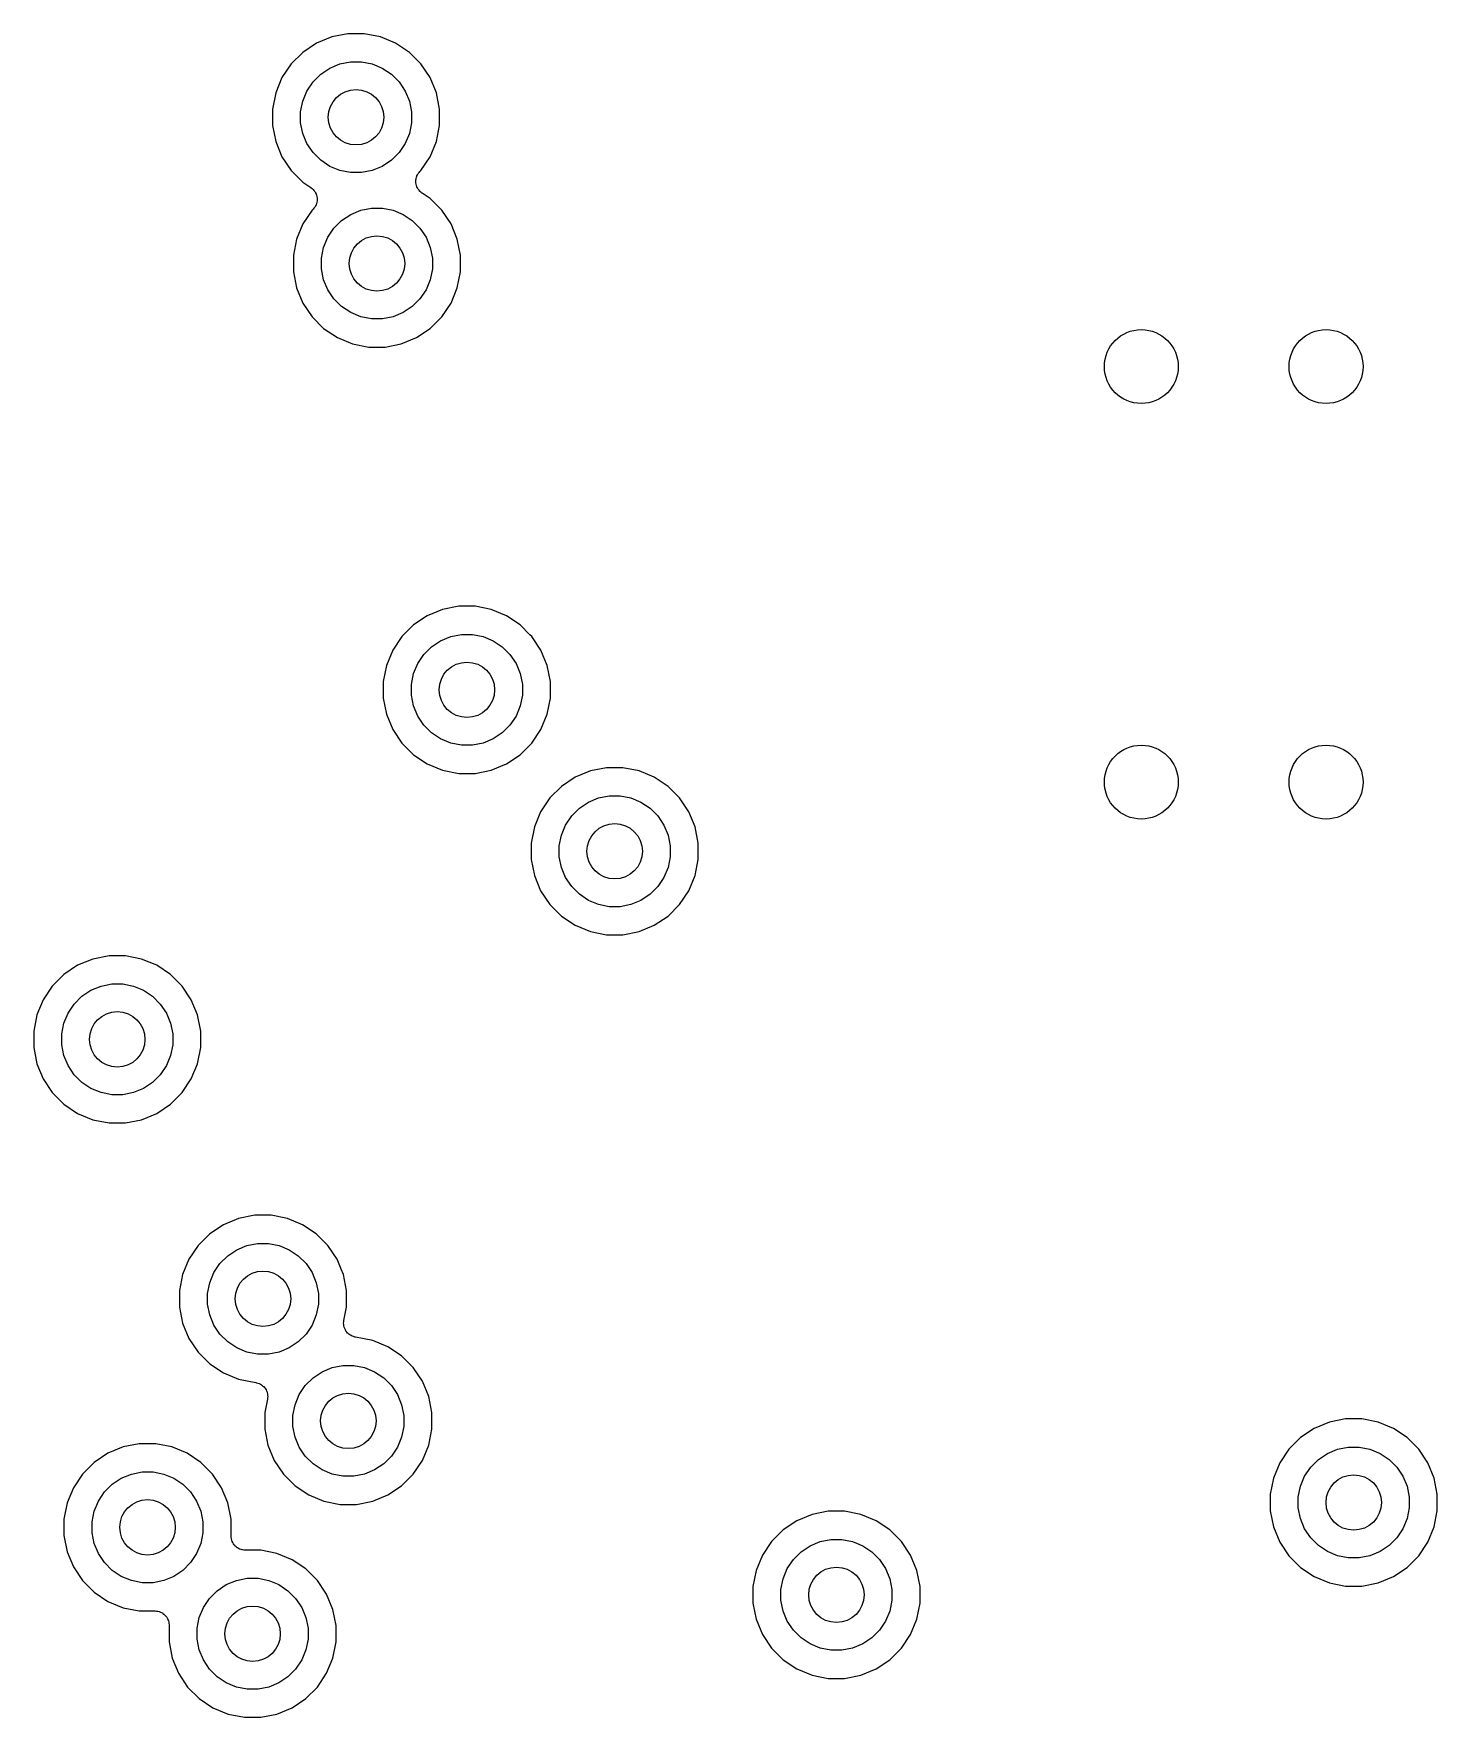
# Model space of a CAD drawing. Extents: x 0.48 to 2.43, y -7.79 to -4.85.
# Drawn here: x 1.203 to 1.5021, y -6.0104 to -5.6515 of the extents above; entities that cross this region are included whole.
import ezdxf

# ---------------------------------------------------------------- set-up
doc = ezdxf.new("R2010")
doc.units = 0
doc.header["$MEASUREMENT"] = 0
doc.layers.add('BLACK', color=7, linetype='CONTINUOUS')

msp = doc.modelspace()

# ---------------------------------------------------------------- linework, layer by layer
at = {"layer": 'BLACK', "linetype": 'CONTINUOUS'}
for p, q in [((1.26646, -5.65216), (1.26322, -5.65351)), ((1.2699, -5.65148), (1.26646, -5.65216)), ((1.27341, -5.65148), (1.2699, -5.65148)), ((1.27685, -5.65216), (1.27341, -5.65148)), ((1.28009, -5.65351), (1.27685, -5.65216)), ((1.2603, -5.65546), (1.25782, -5.65794)), ((1.26322, -5.65351), (1.2603, -5.65546)), ((1.28301, -5.65546), (1.28009, -5.65351)), ((1.28549, -5.65794), (1.28301, -5.65546)), ((1.25782, -5.65794), (1.25587, -5.66085)), ((1.26412, -5.66012), (1.26606, -5.65882)), ((1.26606, -5.65882), (1.26821, -5.65793)), ((1.26821, -5.65793), (1.27049, -5.65748)), ((1.27049, -5.65748), (1.27282, -5.65748)), ((1.27282, -5.65748), (1.2751, -5.65793)), ((1.2751, -5.65793), (1.27725, -5.65882)), ((1.27725, -5.65882), (1.27918, -5.66012)), ((1.28744, -5.66085), (1.28549, -5.65794)), ((1.25587, -5.66085), (1.25453, -5.6641)), ((1.26119, -5.6637), (1.26248, -5.66176)), ((1.26248, -5.66176), (1.26412, -5.66012)), ((1.27918, -5.66012), (1.28083, -5.66176)), ((1.28083, -5.66176), (1.28212, -5.6637)), ((1.28878, -5.6641), (1.28744, -5.66085)), ((1.25453, -5.6641), (1.25384, -5.66754)), ((1.25984, -5.66813), (1.2603, -5.66585)), ((1.2603, -5.66585), (1.26119, -5.6637)), ((1.28212, -5.6637), (1.28301, -5.66585)), ((1.28301, -5.66585), (1.28346, -5.66813)), ((1.28946, -5.66754), (1.28878, -5.6641)), ((1.25384, -5.66754), (1.25384, -5.67105)), ((1.25984, -5.67045), (1.25984, -5.66813)), ((1.28346, -5.66813), (1.28346, -5.67045)), ((1.28946, -5.67105), (1.28946, -5.66754)), ((1.25384, -5.67105), (1.25453, -5.67449)), ((1.2603, -5.67274), (1.25984, -5.67045)), ((1.26119, -5.67489), (1.2603, -5.67274)), ((1.28301, -5.67274), (1.28212, -5.67489)), ((1.28346, -5.67045), (1.28301, -5.67274)), ((1.28878, -5.67449), (1.28946, -5.67105)), ((1.25453, -5.67449), (1.25587, -5.67773)), ((1.26248, -5.67682), (1.26119, -5.67489)), ((1.26412, -5.67847), (1.26248, -5.67682)), ((1.28083, -5.67682), (1.27918, -5.67847)), ((1.28212, -5.67489), (1.28083, -5.67682)), ((1.28744, -5.67773), (1.28878, -5.67449)), ((1.25587, -5.67773), (1.25782, -5.68065)), ((1.25782, -5.68065), (1.2603, -5.68313)), ((1.26606, -5.67976), (1.26412, -5.67847)), ((1.26821, -5.68065), (1.26606, -5.67976)), ((1.27049, -5.6811), (1.26821, -5.68065)), ((1.2751, -5.68065), (1.27282, -5.6811)), ((1.27725, -5.67976), (1.2751, -5.68065)), ((1.27918, -5.67847), (1.27725, -5.67976)), ((1.28509, -5.68108), (1.28527, -5.68086)), ((1.28527, -5.68086), (1.28549, -5.68065)), ((1.28549, -5.68065), (1.28744, -5.67773)), ((1.2603, -5.68313), (1.26203, -5.68429)), ((1.26203, -5.68429), (1.26205, -5.6843)), ((1.26205, -5.6843), (1.26205, -5.6843)), ((1.26205, -5.6843), (1.26205, -5.6843)), ((1.26205, -5.6843), (1.26207, -5.68431)), ((1.26207, -5.68431), (1.26229, -5.68449)), ((1.26229, -5.68449), (1.2625, -5.68467)), ((1.27282, -5.6811), (1.27049, -5.6811)), ((1.28439, -5.68295), (1.28442, -5.68267)), ((1.28439, -5.68296), (1.28439, -5.68295)), ((1.28439, -5.68297), (1.28439, -5.68296)), ((1.28442, -5.68326), (1.28439, -5.68297)), ((1.28442, -5.68267), (1.28445, -5.68239)), ((1.28445, -5.68354), (1.28442, -5.68326)), ((1.28445, -5.68239), (1.28446, -5.68238)), ((1.28445, -5.68355), (1.28445, -5.68354)), ((1.28445, -5.68356), (1.28445, -5.68355)), ((1.28453, -5.68383), (1.28445, -5.68356)), ((1.28446, -5.68237), (1.28454, -5.6821)), ((1.28446, -5.68238), (1.28446, -5.68237)), ((1.28461, -5.6841), (1.28453, -5.68383)), ((1.28454, -5.6821), (1.28462, -5.68183)), ((1.28461, -5.68411), (1.28461, -5.6841)), ((1.28462, -5.68412), (1.28461, -5.68411)), ((1.28462, -5.68183), (1.28463, -5.68182)), ((1.28475, -5.68437), (1.28462, -5.68412)), ((1.28463, -5.68181), (1.28477, -5.68156)), ((1.28463, -5.68182), (1.28463, -5.68181)), ((1.28488, -5.68462), (1.28475, -5.68437)), ((1.28477, -5.68156), (1.2849, -5.68131)), ((1.28488, -5.68463), (1.28488, -5.68462)), ((1.28489, -5.68463), (1.28488, -5.68463)), ((1.28507, -5.68485), (1.28489, -5.68463)), ((1.2849, -5.68131), (1.28491, -5.68131)), ((1.28491, -5.6813), (1.28509, -5.68108)), ((1.28491, -5.68131), (1.28491, -5.6813)), ((1.2625, -5.68467), (1.26251, -5.68468)), ((1.26251, -5.68468), (1.26252, -5.68469)), ((1.26252, -5.68469), (1.26269, -5.68491)), ((1.26269, -5.68491), (1.26287, -5.68513)), ((1.263, -5.68819), (1.26286, -5.68845)), ((1.26287, -5.68513), (1.26288, -5.68514)), ((1.26288, -5.68514), (1.26288, -5.68514)), ((1.26288, -5.68514), (1.26301, -5.68539)), ((1.26313, -5.68795), (1.263, -5.68819)), ((1.26301, -5.68539), (1.26315, -5.68565)), ((1.26314, -5.68793), (1.26313, -5.68794)), ((1.26313, -5.68794), (1.26313, -5.68795)), ((1.26322, -5.68766), (1.26314, -5.68793)), ((1.26315, -5.68565), (1.26315, -5.68566)), ((1.26315, -5.68566), (1.26315, -5.68566)), ((1.26315, -5.68566), (1.26323, -5.68593)), ((1.2633, -5.68739), (1.26322, -5.68766)), ((1.26323, -5.68593), (1.26331, -5.68621)), ((1.26331, -5.68738), (1.2633, -5.68739)), ((1.26331, -5.68621), (1.26331, -5.68622)), ((1.26331, -5.68622), (1.26332, -5.68623)), ((1.26334, -5.68709), (1.26331, -5.68737)), ((1.26331, -5.68737), (1.26331, -5.68738)), ((1.26332, -5.68623), (1.26334, -5.68651)), ((1.26334, -5.68651), (1.26337, -5.68679)), ((1.26337, -5.68681), (1.26334, -5.68709)), ((1.26337, -5.68679), (1.26337, -5.6868)), ((1.26337, -5.6868), (1.26337, -5.68681)), ((1.28524, -5.68508), (1.28507, -5.68485)), ((1.28525, -5.68508), (1.28524, -5.68508)), ((1.28526, -5.68509), (1.28525, -5.68508)), ((1.28547, -5.68527), (1.28526, -5.68509)), ((1.28569, -5.68545), (1.28547, -5.68527)), ((1.28571, -5.68546), (1.28569, -5.68545)), ((1.28573, -5.68548), (1.28571, -5.68546)), ((1.28571, -5.68546), (1.28571, -5.68546)), ((1.28571, -5.68546), (1.28571, -5.68546)), ((1.28746, -5.68664), (1.28573, -5.68548)), ((1.28994, -5.68912), (1.28746, -5.68664)), ((1.26227, -5.68912), (1.26032, -5.69203)), ((1.26249, -5.6889), (1.26227, -5.68912)), ((1.26267, -5.68868), (1.26249, -5.6889)), ((1.26285, -5.68846), (1.26267, -5.68868)), ((1.26286, -5.68845), (1.26285, -5.68846)), ((1.26285, -5.68846), (1.26285, -5.68846)), ((1.26693, -5.69294), (1.26858, -5.6913)), ((1.26858, -5.6913), (1.27051, -5.69)), ((1.27051, -5.69), (1.27266, -5.68911)), ((1.27266, -5.68911), (1.27494, -5.68866)), ((1.27494, -5.68866), (1.27727, -5.68866)), ((1.27727, -5.68866), (1.27955, -5.68911)), ((1.27955, -5.68911), (1.2817, -5.69)), ((1.2817, -5.69), (1.28364, -5.6913)), ((1.28364, -5.6913), (1.28528, -5.69294)), ((1.29189, -5.69203), (1.28994, -5.68912)), ((1.25898, -5.69528), (1.2583, -5.69872)), ((1.26032, -5.69203), (1.25898, -5.69528)), ((1.26475, -5.69703), (1.26564, -5.69488)), ((1.26564, -5.69488), (1.26693, -5.69294)), ((1.28528, -5.69294), (1.28657, -5.69488)), ((1.28657, -5.69488), (1.28746, -5.69703)), ((1.29323, -5.69528), (1.29189, -5.69203)), ((1.29392, -5.69872), (1.29323, -5.69528)), ((1.2583, -5.69872), (1.2583, -5.70223)), ((1.2643, -5.69931), (1.26475, -5.69703)), ((1.28746, -5.69703), (1.28792, -5.69931)), ((1.29392, -5.70223), (1.29392, -5.69872)), ((1.2583, -5.70223), (1.25898, -5.70567)), ((1.2643, -5.70163), (1.2643, -5.69931)), ((1.26475, -5.70392), (1.2643, -5.70163)), ((1.28792, -5.70163), (1.28746, -5.70392)), ((1.28792, -5.69931), (1.28792, -5.70163)), ((1.29323, -5.70567), (1.29392, -5.70223)), ((1.25898, -5.70567), (1.26032, -5.70891)), ((1.26564, -5.70607), (1.26475, -5.70392)), ((1.26693, -5.708), (1.26564, -5.70607)), ((1.28657, -5.70607), (1.28528, -5.708)), ((1.28746, -5.70392), (1.28657, -5.70607)), ((1.29189, -5.70891), (1.29323, -5.70567)), ((1.26032, -5.70891), (1.26227, -5.71182)), ((1.26858, -5.70965), (1.26693, -5.708)), ((1.27051, -5.71094), (1.26858, -5.70965)), ((1.28364, -5.70965), (1.2817, -5.71094)), ((1.28528, -5.708), (1.28364, -5.70965)), ((1.28994, -5.71182), (1.29189, -5.70891)), ((1.26227, -5.71182), (1.26475, -5.71431)), ((1.27266, -5.71183), (1.27051, -5.71094)), ((1.27494, -5.71228), (1.27266, -5.71183)), ((1.27727, -5.71228), (1.27494, -5.71228)), ((1.27955, -5.71183), (1.27727, -5.71228)), ((1.2817, -5.71094), (1.27955, -5.71183)), ((1.28746, -5.71431), (1.2894, -5.71236)), ((1.2894, -5.71236), (1.28994, -5.71182)), ((1.2894, -5.71236), (1.2894, -5.71236)), ((1.26475, -5.71431), (1.26767, -5.71625)), ((1.26767, -5.71625), (1.27091, -5.7176)), ((1.2813, -5.7176), (1.28454, -5.71625)), ((1.28454, -5.71625), (1.28746, -5.71431)), ((1.27091, -5.7176), (1.27435, -5.71828)), ((1.27435, -5.71828), (1.27786, -5.71828)), ((1.27786, -5.71828), (1.2813, -5.7176)), ((1.29008, -5.77421), (1.28684, -5.77555)), ((1.29352, -5.77353), (1.29008, -5.77421)), ((1.29703, -5.77353), (1.29352, -5.77353)), ((1.30047, -5.77421), (1.29703, -5.77353)), ((1.30371, -5.77555), (1.30047, -5.77421)), ((1.28392, -5.7775), (1.28144, -5.77998)), ((1.28684, -5.77555), (1.28392, -5.7775)), ((1.30663, -5.7775), (1.30371, -5.77555)), ((1.30872, -5.7796), (1.30663, -5.7775)), ((1.28144, -5.77998), (1.27949, -5.7829)), ((1.28775, -5.78216), (1.28968, -5.78087)), ((1.28968, -5.78087), (1.29183, -5.77998)), ((1.29183, -5.77998), (1.29411, -5.77953)), ((1.29411, -5.77953), (1.29644, -5.77953)), ((1.29644, -5.77953), (1.29872, -5.77998)), ((1.29872, -5.77998), (1.30087, -5.78087)), ((1.30087, -5.78087), (1.3028, -5.78216)), ((1.30911, -5.77998), (1.30872, -5.7796)), ((1.30872, -5.7796), (1.30872, -5.7796)), ((1.31106, -5.7829), (1.30911, -5.77998)), ((1.27949, -5.7829), (1.27815, -5.78614)), ((1.28481, -5.78574), (1.2861, -5.78381)), ((1.2861, -5.78381), (1.28775, -5.78216)), ((1.3028, -5.78216), (1.30445, -5.78381)), ((1.30445, -5.78381), (1.30574, -5.78574)), ((1.3124, -5.78614), (1.31106, -5.7829)), ((1.27815, -5.78614), (1.27746, -5.78958)), ((1.28346, -5.79018), (1.28392, -5.78789)), ((1.28392, -5.78789), (1.28481, -5.78574)), ((1.30574, -5.78574), (1.30663, -5.78789)), ((1.30663, -5.78789), (1.30709, -5.79018)), ((1.31309, -5.78958), (1.3124, -5.78614)), ((1.27746, -5.78958), (1.27746, -5.79309)), ((1.28346, -5.7925), (1.28346, -5.79018)), ((1.30709, -5.79018), (1.30709, -5.7925)), ((1.31309, -5.79309), (1.31309, -5.78958)), ((1.27746, -5.79309), (1.27815, -5.79653)), ((1.28392, -5.79478), (1.28346, -5.7925)), ((1.28481, -5.79693), (1.28392, -5.79478)), ((1.30663, -5.79478), (1.30574, -5.79693)), ((1.30709, -5.7925), (1.30663, -5.79478)), ((1.3124, -5.79653), (1.31309, -5.79309)), ((1.27815, -5.79653), (1.27949, -5.79978)), ((1.2861, -5.79887), (1.28481, -5.79693)), ((1.28775, -5.80051), (1.2861, -5.79887)), ((1.30445, -5.79887), (1.3028, -5.80051)), ((1.30574, -5.79693), (1.30445, -5.79887)), ((1.31106, -5.79978), (1.3124, -5.79653)), ((1.27949, -5.79978), (1.28144, -5.80269)), ((1.28144, -5.80269), (1.28392, -5.80517)), ((1.28968, -5.80181), (1.28775, -5.80051)), ((1.29183, -5.8027), (1.28968, -5.80181)), ((1.29411, -5.80315), (1.29183, -5.8027)), ((1.29872, -5.8027), (1.29644, -5.80315)), ((1.30087, -5.80181), (1.29872, -5.8027)), ((1.3028, -5.80051), (1.30087, -5.80181)), ((1.30663, -5.80517), (1.30911, -5.80269)), ((1.30911, -5.80269), (1.31106, -5.79978)), ((1.28392, -5.80517), (1.28684, -5.80712)), ((1.29644, -5.80315), (1.29411, -5.80315)), ((1.30371, -5.80712), (1.30663, -5.80517)), ((1.28684, -5.80712), (1.29008, -5.80847)), ((1.29008, -5.80847), (1.29352, -5.80915)), ((1.29352, -5.80915), (1.29703, -5.80915)), ((1.29703, -5.80915), (1.30047, -5.80847)), ((1.30047, -5.80847), (1.30371, -5.80712)), ((1.31833, -5.80997), (1.31542, -5.81192)), ((1.32158, -5.80863), (1.31833, -5.80997)), ((1.32502, -5.80794), (1.32158, -5.80863)), ((1.32853, -5.80794), (1.32502, -5.80794)), ((1.33197, -5.80863), (1.32853, -5.80794)), ((1.33521, -5.80997), (1.33197, -5.80863)), ((1.33813, -5.81192), (1.33521, -5.80997)), ((1.31542, -5.81192), (1.31294, -5.8144)), ((1.34061, -5.8144), (1.33813, -5.81192)), ((1.31099, -5.81732), (1.30965, -5.82056)), ((1.31294, -5.8144), (1.31099, -5.81732)), ((1.3176, -5.81823), (1.31924, -5.81658)), ((1.31924, -5.81658), (1.32118, -5.81529)), ((1.32118, -5.81529), (1.32333, -5.8144)), ((1.32333, -5.8144), (1.32561, -5.81394)), ((1.32561, -5.81394), (1.32794, -5.81394)), ((1.32794, -5.81394), (1.33022, -5.8144)), ((1.33022, -5.8144), (1.33237, -5.81529)), ((1.33237, -5.81529), (1.3343, -5.81658)), ((1.3343, -5.81658), (1.33595, -5.81823)), ((1.34256, -5.81732), (1.34061, -5.8144)), ((1.3439, -5.82056), (1.34256, -5.81732)), ((1.30965, -5.82056), (1.30896, -5.824)), ((1.31541, -5.82231), (1.3163, -5.82016)), ((1.3163, -5.82016), (1.3176, -5.81823)), ((1.33595, -5.81823), (1.33724, -5.82016)), ((1.33724, -5.82016), (1.33813, -5.82231)), ((1.34458, -5.824), (1.3439, -5.82056)), ((1.30896, -5.824), (1.30896, -5.82751)), ((1.31496, -5.82459), (1.31541, -5.82231)), ((1.31496, -5.82692), (1.31496, -5.82459)), ((1.33813, -5.82231), (1.33858, -5.82459)), ((1.33858, -5.82459), (1.33858, -5.82692)), ((1.34458, -5.82751), (1.34458, -5.824)), ((1.30896, -5.82751), (1.30965, -5.83095)), ((1.31541, -5.8292), (1.31496, -5.82692)), ((1.33858, -5.82692), (1.33813, -5.8292)), ((1.3439, -5.83095), (1.34458, -5.82751)), ((1.30965, -5.83095), (1.31099, -5.83419)), ((1.3163, -5.83135), (1.31541, -5.8292)), ((1.3176, -5.83328), (1.3163, -5.83135)), ((1.33724, -5.83135), (1.33595, -5.83328)), ((1.33813, -5.8292), (1.33724, -5.83135)), ((1.34256, -5.83419), (1.3439, -5.83095)), ((1.31099, -5.83419), (1.31294, -5.83711)), ((1.31924, -5.83493), (1.3176, -5.83328)), ((1.32118, -5.83622), (1.31924, -5.83493)), ((1.3343, -5.83493), (1.33237, -5.83622)), ((1.33595, -5.83328), (1.3343, -5.83493)), ((1.34061, -5.83711), (1.34256, -5.83419)), ((1.31294, -5.83711), (1.31542, -5.83959)), ((1.32333, -5.83711), (1.32118, -5.83622)), ((1.32561, -5.83757), (1.32333, -5.83711)), ((1.32794, -5.83757), (1.32561, -5.83757)), ((1.33022, -5.83711), (1.32794, -5.83757)), ((1.33237, -5.83622), (1.33022, -5.83711)), ((1.33813, -5.83959), (1.34061, -5.83711)), ((1.31542, -5.83959), (1.31833, -5.84154)), ((1.31833, -5.84154), (1.32158, -5.84288)), ((1.33197, -5.84288), (1.33521, -5.84154)), ((1.33521, -5.84154), (1.33813, -5.83959)), ((1.32158, -5.84288), (1.32502, -5.84357)), ((1.32502, -5.84357), (1.32853, -5.84357)), ((1.32853, -5.84357), (1.33197, -5.84288)), ((1.21557, -5.84872), (1.21233, -5.85006)), ((1.21901, -5.84804), (1.21557, -5.84872)), ((1.22252, -5.84804), (1.21901, -5.84804)), ((1.22596, -5.84872), (1.22252, -5.84804)), ((1.2292, -5.85006), (1.22596, -5.84872)), ((1.20941, -5.85201), (1.20693, -5.85449)), ((1.21233, -5.85006), (1.20941, -5.85201)), ((1.23212, -5.85201), (1.2292, -5.85006)), ((1.2346, -5.85449), (1.23212, -5.85201)), ((1.20693, -5.85449), (1.20498, -5.85741)), ((1.21159, -5.85832), (1.21324, -5.85667)), ((1.21324, -5.85667), (1.21517, -5.85538)), ((1.21517, -5.85538), (1.21732, -5.85449)), ((1.21732, -5.85449), (1.2196, -5.85404)), ((1.2196, -5.85404), (1.22193, -5.85404)), ((1.22193, -5.85404), (1.22421, -5.85449)), ((1.22421, -5.85449), (1.22636, -5.85538)), ((1.22636, -5.85538), (1.2283, -5.85667)), ((1.2283, -5.85667), (1.22994, -5.85832)), ((1.23655, -5.85741), (1.2346, -5.85449)), ((1.20498, -5.85741), (1.20364, -5.86065)), ((1.20941, -5.8624), (1.2103, -5.86025)), ((1.2103, -5.86025), (1.21159, -5.85832)), ((1.22994, -5.85832), (1.23123, -5.86025)), ((1.23123, -5.86025), (1.23212, -5.8624)), ((1.23789, -5.86065), (1.23655, -5.85741)), ((1.20364, -5.86065), (1.20296, -5.86409)), ((1.20296, -5.86409), (1.20296, -5.8676)), ((1.20896, -5.86468), (1.20941, -5.8624)), ((1.23212, -5.8624), (1.23258, -5.86468)), ((1.23858, -5.86409), (1.23789, -5.86065)), ((1.23858, -5.8676), (1.23858, -5.86409)), ((1.20296, -5.8676), (1.20364, -5.87104)), ((1.20896, -5.86701), (1.20896, -5.86468)), ((1.20941, -5.86929), (1.20896, -5.86701)), ((1.23258, -5.86701), (1.23212, -5.86929)), ((1.23258, -5.86468), (1.23258, -5.86701)), ((1.23789, -5.87104), (1.23858, -5.8676)), ((1.20364, -5.87104), (1.20498, -5.87428)), ((1.2103, -5.87144), (1.20941, -5.86929)), ((1.23212, -5.86929), (1.23123, -5.87144)), ((1.23655, -5.87428), (1.23789, -5.87104)), ((1.20498, -5.87428), (1.20693, -5.8772)), ((1.21159, -5.87338), (1.2103, -5.87144)), ((1.21324, -5.87502), (1.21159, -5.87338)), ((1.22994, -5.87338), (1.2283, -5.87502)), ((1.23123, -5.87144), (1.22994, -5.87338)), ((1.2346, -5.8772), (1.23655, -5.87428)), ((1.20693, -5.8772), (1.20941, -5.87968)), ((1.21517, -5.87631), (1.21324, -5.87502)), ((1.21732, -5.8772), (1.21517, -5.87631)), ((1.2196, -5.87766), (1.21732, -5.8772)), ((1.22193, -5.87766), (1.2196, -5.87766)), ((1.22421, -5.8772), (1.22193, -5.87766)), ((1.22636, -5.87631), (1.22421, -5.8772)), ((1.2283, -5.87502), (1.22636, -5.87631)), ((1.23212, -5.87968), (1.2346, -5.8772)), ((1.20941, -5.87968), (1.21233, -5.88163)), ((1.21233, -5.88163), (1.21557, -5.88297)), ((1.22596, -5.88297), (1.2292, -5.88163)), ((1.2292, -5.88163), (1.23212, -5.87968)), ((1.21557, -5.88297), (1.21901, -5.88366)), ((1.21901, -5.88366), (1.22252, -5.88366)), ((1.22252, -5.88366), (1.22596, -5.88297)), ((1.25007, -5.90334), (1.24663, -5.90403)), ((1.25358, -5.90334), (1.25007, -5.90334)), ((1.25702, -5.90403), (1.25358, -5.90334)), ((1.24339, -5.90537), (1.24047, -5.90732)), ((1.24663, -5.90403), (1.24339, -5.90537)), ((1.26026, -5.90537), (1.25702, -5.90403)), ((1.26318, -5.90732), (1.26026, -5.90537)), ((1.23799, -5.9098), (1.23604, -5.91272)), ((1.24047, -5.90732), (1.23799, -5.9098)), ((1.2443, -5.91198), (1.24623, -5.91069)), ((1.24623, -5.91069), (1.24838, -5.9098)), ((1.24838, -5.9098), (1.25066, -5.90934)), ((1.25066, -5.90934), (1.25299, -5.90934)), ((1.25299, -5.90934), (1.25527, -5.9098)), ((1.25527, -5.9098), (1.25742, -5.91069)), ((1.25742, -5.91069), (1.25935, -5.91198)), ((1.26566, -5.9098), (1.26318, -5.90732)), ((1.26761, -5.91272), (1.26566, -5.9098)), ((1.23604, -5.91272), (1.2347, -5.91596)), ((1.24136, -5.91556), (1.24265, -5.91362)), ((1.24265, -5.91362), (1.2443, -5.91198)), ((1.25935, -5.91198), (1.261, -5.91362)), ((1.261, -5.91362), (1.26229, -5.91556)), ((1.2685, -5.91486), (1.26761, -5.91272)), ((1.2347, -5.91596), (1.23401, -5.9194)), ((1.24001, -5.91999), (1.24047, -5.91771)), ((1.24047, -5.91771), (1.24136, -5.91556)), ((1.26229, -5.91556), (1.26318, -5.91771)), ((1.26318, -5.91771), (1.26364, -5.91999)), ((1.26895, -5.91596), (1.2685, -5.91486)), ((1.2685, -5.91486), (1.2685, -5.91486)), ((1.26964, -5.9194), (1.26895, -5.91596)), ((1.23401, -5.9194), (1.23401, -5.92291)), ((1.24001, -5.92232), (1.24001, -5.91999)), ((1.26364, -5.91999), (1.26364, -5.92232)), ((1.26964, -5.92291), (1.26964, -5.9194)), ((1.23401, -5.92291), (1.2347, -5.92635)), ((1.24047, -5.9246), (1.24001, -5.92232)), ((1.24136, -5.92675), (1.24047, -5.9246)), ((1.26318, -5.9246), (1.26229, -5.92675)), ((1.26364, -5.92232), (1.26318, -5.9246)), ((1.26906, -5.92578), (1.26964, -5.92291)), ((1.2347, -5.92635), (1.23604, -5.92959)), ((1.24265, -5.92868), (1.24136, -5.92675)), ((1.2443, -5.93033), (1.24265, -5.92868)), ((1.261, -5.92868), (1.25935, -5.93033)), ((1.26229, -5.92675), (1.261, -5.92868)), ((1.26901, -5.92634), (1.26904, -5.92606)), ((1.26901, -5.92635), (1.26901, -5.92634)), ((1.26901, -5.92636), (1.26901, -5.92635)), ((1.26903, -5.92664), (1.26901, -5.92636)), ((1.26906, -5.92693), (1.26903, -5.92664)), ((1.26904, -5.92606), (1.26906, -5.92578)), ((1.26906, -5.92694), (1.26906, -5.92693)), ((1.26906, -5.92693), (1.26906, -5.92693)), ((1.26915, -5.92722), (1.26906, -5.92694)), ((1.26923, -5.92749), (1.26915, -5.92722)), ((1.26923, -5.9275), (1.26923, -5.92749)), ((1.26937, -5.92776), (1.26923, -5.9275)), ((1.26923, -5.9275), (1.26923, -5.9275)), ((1.2695, -5.92801), (1.26937, -5.92776)), ((1.26951, -5.92802), (1.2695, -5.92801)), ((1.2695, -5.92801), (1.2695, -5.92801)), ((1.26969, -5.92824), (1.26951, -5.92802)), ((1.26986, -5.92846), (1.26969, -5.92824)), ((1.26987, -5.92847), (1.26986, -5.92846)), ((1.26988, -5.92848), (1.26987, -5.92847)), ((1.2701, -5.92866), (1.26988, -5.92848)), ((1.27031, -5.92884), (1.2701, -5.92866)), ((1.23604, -5.92959), (1.23799, -5.93251)), ((1.24623, -5.93162), (1.2443, -5.93033)), ((1.24838, -5.93251), (1.24623, -5.93162)), ((1.25742, -5.93162), (1.25527, -5.93251)), ((1.25935, -5.93033), (1.25742, -5.93162)), ((1.27032, -5.92884), (1.27031, -5.92884)), ((1.27033, -5.92885), (1.27032, -5.92884)), ((1.27058, -5.92899), (1.27033, -5.92885)), ((1.27083, -5.92912), (1.27058, -5.92899)), ((1.27084, -5.92913), (1.27083, -5.92912)), ((1.27083, -5.92912), (1.27083, -5.92912)), ((1.27111, -5.92921), (1.27084, -5.92913)), ((1.27138, -5.9293), (1.27111, -5.92921)), ((1.27139, -5.9293), (1.27138, -5.9293)), ((1.2714, -5.9293), (1.27139, -5.9293)), ((1.27151, -5.92931), (1.2714, -5.9293)), ((1.2752, -5.93005), (1.27151, -5.92931)), ((1.27845, -5.93139), (1.2752, -5.93005)), ((1.28136, -5.93334), (1.27845, -5.93139)), ((1.23799, -5.93251), (1.24047, -5.93499)), ((1.24047, -5.93499), (1.24339, -5.93694)), ((1.25066, -5.93296), (1.24838, -5.93251)), ((1.25299, -5.93296), (1.25066, -5.93296)), ((1.25527, -5.93251), (1.25299, -5.93296)), ((1.26442, -5.93671), (1.26656, -5.93582)), ((1.26656, -5.93582), (1.26885, -5.93536)), ((1.26885, -5.93536), (1.27117, -5.93536)), ((1.27117, -5.93536), (1.27345, -5.93582)), ((1.27345, -5.93582), (1.2756, -5.93671)), ((1.28384, -5.93582), (1.28136, -5.93334)), ((1.28579, -5.93874), (1.28384, -5.93582)), ((1.24339, -5.93694), (1.24663, -5.93828)), ((1.24663, -5.93828), (1.25032, -5.93901)), ((1.25032, -5.93901), (1.25043, -5.93903)), ((1.25043, -5.93903), (1.25044, -5.93903)), ((1.25044, -5.93903), (1.25045, -5.93903)), ((1.25045, -5.93903), (1.25072, -5.93912)), ((1.25072, -5.93912), (1.25099, -5.9392)), ((1.25099, -5.9392), (1.251, -5.9392)), ((1.251, -5.9392), (1.25101, -5.93921)), ((1.25101, -5.93921), (1.25126, -5.93934)), ((1.25126, -5.93934), (1.25151, -5.93948)), ((1.26084, -5.93965), (1.26248, -5.938)), ((1.26248, -5.938), (1.26442, -5.93671)), ((1.2756, -5.93671), (1.27754, -5.938)), ((1.27754, -5.938), (1.27918, -5.93965)), ((1.28714, -5.94198), (1.28579, -5.93874)), ((1.25151, -5.93948), (1.25151, -5.93948)), ((1.25151, -5.93948), (1.25152, -5.93949)), ((1.25152, -5.93949), (1.25174, -5.93967)), ((1.25174, -5.93967), (1.25196, -5.93985)), ((1.25196, -5.93985), (1.25196, -5.93986)), ((1.25196, -5.93986), (1.25197, -5.93986)), ((1.25197, -5.93986), (1.25215, -5.94008)), ((1.25215, -5.94008), (1.25233, -5.94031)), ((1.25277, -5.94255), (1.2522, -5.94542)), ((1.25233, -5.94031), (1.25233, -5.94031)), ((1.25233, -5.94031), (1.25234, -5.94032)), ((1.25234, -5.94032), (1.25247, -5.94057)), ((1.25247, -5.94057), (1.2526, -5.94082)), ((1.2526, -5.94082), (1.2526, -5.94083)), ((1.2526, -5.94083), (1.25261, -5.94084)), ((1.25261, -5.94084), (1.25269, -5.9411)), ((1.25269, -5.9411), (1.25277, -5.94138)), ((1.25277, -5.94138), (1.25277, -5.94139)), ((1.25277, -5.94139), (1.25277, -5.9414)), ((1.25277, -5.9414), (1.2528, -5.94168)), ((1.2528, -5.94227), (1.25277, -5.94255)), ((1.2528, -5.94168), (1.25283, -5.94197)), ((1.25283, -5.94198), (1.2528, -5.94227)), ((1.25283, -5.94197), (1.25283, -5.94198)), ((1.25283, -5.94198), (1.25283, -5.94198)), ((1.25865, -5.94373), (1.25954, -5.94158)), ((1.25954, -5.94158), (1.26084, -5.93965)), ((1.27918, -5.93965), (1.28048, -5.94158)), ((1.28048, -5.94158), (1.28137, -5.94373)), ((1.28782, -5.94542), (1.28714, -5.94198)), ((1.2522, -5.94542), (1.2522, -5.94893)), ((1.2582, -5.94601), (1.25865, -5.94373)), ((1.2582, -5.94834), (1.2582, -5.94601)), ((1.28137, -5.94373), (1.28182, -5.94601)), ((1.28182, -5.94601), (1.28182, -5.94834)), ((1.28782, -5.94893), (1.28782, -5.94542)), ((1.2522, -5.94893), (1.25288, -5.95237)), ((1.25865, -5.95062), (1.2582, -5.94834)), ((1.28182, -5.94834), (1.28137, -5.95062)), ((1.28714, -5.95237), (1.28782, -5.94893)), ((1.47582, -5.94878), (1.4729, -5.95073)), ((1.47906, -5.94744), (1.47582, -5.94878)), ((1.4825, -5.94676), (1.47906, -5.94744)), ((1.48601, -5.94676), (1.4825, -5.94676)), ((1.48945, -5.94744), (1.48601, -5.94676)), ((1.49269, -5.94878), (1.48945, -5.94744)), ((1.49561, -5.95073), (1.49269, -5.94878)), ((1.22203, -5.95273), (1.21878, -5.95408)), ((1.22547, -5.95205), (1.22203, -5.95273)), ((1.22898, -5.95205), (1.22547, -5.95205)), ((1.23242, -5.95273), (1.22898, -5.95205)), ((1.23566, -5.95408), (1.23242, -5.95273)), ((1.25288, -5.95237), (1.25423, -5.95561)), ((1.25954, -5.95277), (1.25865, -5.95062)), ((1.26084, -5.9547), (1.25954, -5.95277)), ((1.28048, -5.95277), (1.27918, -5.9547)), ((1.28137, -5.95062), (1.28048, -5.95277)), ((1.28579, -5.95561), (1.28714, -5.95237)), ((1.47042, -5.95321), (1.46847, -5.95613)), ((1.4729, -5.95073), (1.47042, -5.95321)), ((1.47866, -5.9541), (1.48081, -5.95321)), ((1.48081, -5.95321), (1.48309, -5.95276)), ((1.48309, -5.95276), (1.48542, -5.95276)), ((1.48542, -5.95276), (1.4877, -5.95321)), ((1.4877, -5.95321), (1.48985, -5.9541)), ((1.49809, -5.95321), (1.49561, -5.95073)), ((1.50004, -5.95613), (1.49809, -5.95321)), ((1.21587, -5.95603), (1.21339, -5.95851)), ((1.21878, -5.95408), (1.21587, -5.95603)), ((1.23858, -5.95603), (1.23566, -5.95408)), ((1.24106, -5.95851), (1.23858, -5.95603)), ((1.25423, -5.95561), (1.25617, -5.95853)), ((1.26248, -5.95635), (1.26084, -5.9547)), ((1.26442, -5.95764), (1.26248, -5.95635)), ((1.27754, -5.95635), (1.2756, -5.95764)), ((1.27918, -5.9547), (1.27754, -5.95635)), ((1.28384, -5.95853), (1.28579, -5.95561)), ((1.46847, -5.95613), (1.46713, -5.95937)), ((1.47379, -5.95897), (1.47508, -5.95704)), ((1.47508, -5.95704), (1.47672, -5.95539)), ((1.47672, -5.95539), (1.47866, -5.9541)), ((1.48985, -5.9541), (1.49178, -5.95539)), ((1.49178, -5.95539), (1.49343, -5.95704)), ((1.49343, -5.95704), (1.49472, -5.95897)), ((1.50138, -5.95937), (1.50004, -5.95613)), ((1.21339, -5.95851), (1.21144, -5.96142)), ((1.21805, -5.96233), (1.21969, -5.96069)), ((1.21969, -5.96069), (1.22163, -5.95939)), ((1.22163, -5.95939), (1.22378, -5.9585)), ((1.22378, -5.9585), (1.22606, -5.95805)), ((1.22606, -5.95805), (1.22839, -5.95805)), ((1.22839, -5.95805), (1.23067, -5.9585)), ((1.23067, -5.9585), (1.23282, -5.95939)), ((1.23282, -5.95939), (1.23475, -5.96069)), ((1.23475, -5.96069), (1.2364, -5.96233)), ((1.24301, -5.96142), (1.24106, -5.95851)), ((1.25617, -5.95853), (1.25866, -5.96101)), ((1.26656, -5.95853), (1.26442, -5.95764)), ((1.26885, -5.95899), (1.26656, -5.95853)), ((1.27117, -5.95899), (1.26885, -5.95899)), ((1.27345, -5.95853), (1.27117, -5.95899)), ((1.2756, -5.95764), (1.27345, -5.95853)), ((1.28136, -5.96101), (1.28198, -5.9604)), ((1.28198, -5.9604), (1.28384, -5.95853)), ((1.28198, -5.9604), (1.28198, -5.9604)), ((1.46713, -5.95937), (1.46644, -5.96281)), ((1.47289, -5.96112), (1.47379, -5.95897)), ((1.49472, -5.95897), (1.49561, -5.96112)), ((1.50206, -5.96281), (1.50138, -5.95937)), ((1.21144, -5.96142), (1.2101, -5.96466)), ((1.21586, -5.96641), (1.21675, -5.96427)), ((1.21675, -5.96427), (1.21805, -5.96233)), ((1.2364, -5.96233), (1.23769, -5.96427)), ((1.23769, -5.96427), (1.23858, -5.96641)), ((1.24435, -5.96466), (1.24301, -5.96142)), ((1.25866, -5.96101), (1.26157, -5.96296)), ((1.26157, -5.96296), (1.26481, -5.9643)), ((1.26481, -5.9643), (1.26826, -5.96499)), ((1.27176, -5.96499), (1.2752, -5.9643)), ((1.2752, -5.9643), (1.27845, -5.96296)), ((1.27845, -5.96296), (1.28136, -5.96101)), ((1.46644, -5.96281), (1.46644, -5.96632)), ((1.47244, -5.9634), (1.47289, -5.96112)), ((1.47244, -5.96573), (1.47244, -5.9634)), ((1.49561, -5.96112), (1.49606, -5.9634)), ((1.49606, -5.9634), (1.49606, -5.96573)), ((1.50206, -5.96632), (1.50206, -5.96281)), ((1.2101, -5.96466), (1.20941, -5.96811)), ((1.20941, -5.96811), (1.20941, -5.97161)), ((1.21541, -5.9687), (1.21586, -5.96641)), ((1.23858, -5.96641), (1.23903, -5.9687)), ((1.24503, -5.96811), (1.24435, -5.96466)), ((1.24503, -5.97173), (1.24503, -5.96811)), ((1.26826, -5.96499), (1.27176, -5.96499)), ((1.36882, -5.96713), (1.36558, -5.96847)), ((1.37226, -5.96644), (1.36882, -5.96713)), ((1.37577, -5.96644), (1.37226, -5.96644)), ((1.37921, -5.96713), (1.37577, -5.96644)), ((1.38245, -5.96847), (1.37921, -5.96713)), ((1.46644, -5.96632), (1.46713, -5.96976)), ((1.47289, -5.96801), (1.47244, -5.96573)), ((1.47379, -5.97016), (1.47289, -5.96801)), ((1.49561, -5.96801), (1.49472, -5.97016)), ((1.49606, -5.96573), (1.49561, -5.96801)), ((1.50138, -5.96976), (1.50206, -5.96632)), ((1.20941, -5.97161), (1.2101, -5.97506)), ((1.21541, -5.97102), (1.21541, -5.9687)), ((1.21586, -5.97331), (1.21541, -5.97102)), ((1.23903, -5.97102), (1.23858, -5.97331)), ((1.23903, -5.9687), (1.23903, -5.97102)), ((1.24506, -5.97202), (1.24503, -5.97173)), ((1.36266, -5.97042), (1.36018, -5.9729)), ((1.36558, -5.96847), (1.36266, -5.97042)), ((1.38537, -5.97042), (1.38245, -5.96847)), ((1.38785, -5.9729), (1.38537, -5.97042)), ((1.46713, -5.96976), (1.46847, -5.973)), ((1.47508, -5.9721), (1.47379, -5.97016)), ((1.49472, -5.97016), (1.49343, -5.9721)), ((1.50004, -5.973), (1.50138, -5.96976)), ((1.2101, -5.97506), (1.21144, -5.9783)), ((1.21675, -5.97545), (1.21586, -5.97331)), ((1.23858, -5.97331), (1.23769, -5.97545)), ((1.24509, -5.9723), (1.24506, -5.97202)), ((1.24509, -5.97231), (1.24509, -5.9723)), ((1.24509, -5.97232), (1.24509, -5.97231)), ((1.24517, -5.97259), (1.24509, -5.97232)), ((1.24525, -5.97286), (1.24517, -5.97259)), ((1.24526, -5.97287), (1.24525, -5.97286)), ((1.24526, -5.97288), (1.24526, -5.97287)), ((1.24539, -5.97313), (1.24526, -5.97288)), ((1.24552, -5.97338), (1.24539, -5.97313)), ((1.24553, -5.97338), (1.24552, -5.97338)), ((1.24553, -5.97339), (1.24553, -5.97338)), ((1.24571, -5.97361), (1.24553, -5.97339)), ((1.24589, -5.97383), (1.24571, -5.97361)), ((1.2459, -5.97384), (1.24589, -5.97383)), ((1.2459, -5.97385), (1.2459, -5.97384)), ((1.24612, -5.97403), (1.2459, -5.97385)), ((1.24634, -5.97421), (1.24612, -5.97403)), ((1.24635, -5.97421), (1.24634, -5.97421)), ((1.24636, -5.97422), (1.24635, -5.97421)), ((1.2466, -5.97436), (1.24636, -5.97422)), ((1.24685, -5.97449), (1.2466, -5.97436)), ((1.24686, -5.97449), (1.24685, -5.97449)), ((1.24687, -5.9745), (1.24686, -5.97449)), ((1.24714, -5.97458), (1.24687, -5.9745)), ((1.24741, -5.97467), (1.24714, -5.97458)), ((1.24742, -5.97467), (1.24741, -5.97467)), ((1.24743, -5.97467), (1.24742, -5.97467)), ((1.24771, -5.9747), (1.24743, -5.97467)), ((1.24799, -5.97473), (1.24771, -5.9747)), ((1.24801, -5.97473), (1.24799, -5.97473)), ((1.24803, -5.97473), (1.24801, -5.97473)), ((1.24801, -5.97473), (1.24801, -5.97473)), ((1.24801, -5.97473), (1.24801, -5.97473)), ((1.25136, -5.97473), (1.24803, -5.97473)), ((1.2548, -5.97542), (1.25136, -5.97473)), ((1.36018, -5.9729), (1.35823, -5.97582)), ((1.36484, -5.97672), (1.36649, -5.97508)), ((1.36649, -5.97508), (1.36842, -5.97379)), ((1.36842, -5.97379), (1.37057, -5.97289)), ((1.37057, -5.97289), (1.37285, -5.97244)), ((1.37285, -5.97244), (1.37518, -5.97244)), ((1.37518, -5.97244), (1.37746, -5.97289)), ((1.37746, -5.97289), (1.37961, -5.97379)), ((1.37961, -5.97379), (1.38154, -5.97508)), ((1.38154, -5.97508), (1.38319, -5.97672)), ((1.3898, -5.97582), (1.38785, -5.9729)), ((1.46847, -5.973), (1.47042, -5.97592)), ((1.47672, -5.97374), (1.47508, -5.9721)), ((1.47866, -5.97503), (1.47672, -5.97374)), ((1.48081, -5.97592), (1.47866, -5.97503)), ((1.48985, -5.97503), (1.4877, -5.97592)), ((1.49178, -5.97374), (1.48985, -5.97503)), ((1.49343, -5.9721), (1.49178, -5.97374)), ((1.49809, -5.97592), (1.50004, -5.973)), ((1.21144, -5.9783), (1.21339, -5.98121)), ((1.21805, -5.97739), (1.21675, -5.97545)), ((1.21969, -5.97903), (1.21805, -5.97739)), ((1.2364, -5.97739), (1.23475, -5.97903)), ((1.23769, -5.97545), (1.2364, -5.97739)), ((1.25805, -5.97676), (1.2548, -5.97542)), ((1.26096, -5.97871), (1.25805, -5.97676)), ((1.26344, -5.98119), (1.26096, -5.97871)), ((1.35823, -5.97582), (1.35689, -5.97906)), ((1.36266, -5.98081), (1.36355, -5.97866)), ((1.36355, -5.97866), (1.36484, -5.97672)), ((1.38319, -5.97672), (1.38448, -5.97866)), ((1.38448, -5.97866), (1.38537, -5.98081)), ((1.39114, -5.97906), (1.3898, -5.97582)), ((1.47042, -5.97592), (1.4729, -5.9784)), ((1.4729, -5.9784), (1.47582, -5.98035)), ((1.48309, -5.97638), (1.48081, -5.97592)), ((1.48542, -5.97638), (1.48309, -5.97638)), ((1.4877, -5.97592), (1.48542, -5.97638)), ((1.49269, -5.98035), (1.49561, -5.9784)), ((1.49561, -5.9784), (1.49809, -5.97592)), ((1.21339, -5.98121), (1.21587, -5.98369)), ((1.22163, -5.98033), (1.21969, -5.97903)), ((1.22378, -5.98122), (1.22163, -5.98033)), ((1.22606, -5.98167), (1.22378, -5.98122)), ((1.22839, -5.98167), (1.22606, -5.98167)), ((1.23067, -5.98122), (1.22839, -5.98167)), ((1.23282, -5.98033), (1.23067, -5.98122)), ((1.23475, -5.97903), (1.23282, -5.98033)), ((1.24208, -5.98337), (1.24401, -5.98208)), ((1.24401, -5.98208), (1.24616, -5.98119)), ((1.24616, -5.98119), (1.24845, -5.98073)), ((1.24845, -5.98073), (1.25077, -5.98073)), ((1.25077, -5.98073), (1.25305, -5.98119)), ((1.25305, -5.98119), (1.2552, -5.98208)), ((1.2552, -5.98208), (1.25714, -5.98337)), ((1.26523, -5.98387), (1.26344, -5.98119)), ((1.35689, -5.97906), (1.3562, -5.9825)), ((1.3562, -5.9825), (1.3562, -5.98601)), ((1.3622, -5.98309), (1.36266, -5.98081)), ((1.38537, -5.98081), (1.38583, -5.98309)), ((1.39183, -5.9825), (1.39114, -5.97906)), ((1.39183, -5.98601), (1.39183, -5.9825)), ((1.47582, -5.98035), (1.47906, -5.98169)), ((1.47906, -5.98169), (1.4825, -5.98238)), ((1.4825, -5.98238), (1.48601, -5.98238)), ((1.48601, -5.98238), (1.48945, -5.98169)), ((1.48945, -5.98169), (1.49269, -5.98035)), ((1.21587, -5.98369), (1.21878, -5.98564)), ((1.21878, -5.98564), (1.22203, -5.98699)), ((1.23914, -5.98695), (1.24043, -5.98502)), ((1.24043, -5.98502), (1.24208, -5.98337)), ((1.25714, -5.98337), (1.25878, -5.98502)), ((1.25878, -5.98502), (1.26008, -5.98695)), ((1.26539, -5.98411), (1.26523, -5.98387)), ((1.26523, -5.98387), (1.26523, -5.98387)), ((1.26673, -5.98735), (1.26539, -5.98411)), ((1.3562, -5.98601), (1.35689, -5.98945)), ((1.3622, -5.98542), (1.3622, -5.98309)), ((1.36266, -5.9877), (1.3622, -5.98542)), ((1.38583, -5.98542), (1.38537, -5.9877)), ((1.38583, -5.98309), (1.38583, -5.98542)), ((1.39114, -5.98945), (1.39183, -5.98601)), ((1.22203, -5.98699), (1.22547, -5.98767)), ((1.22547, -5.98767), (1.2288, -5.98767)), ((1.2288, -5.98767), (1.22882, -5.98767)), ((1.22882, -5.98767), (1.22882, -5.98767)), ((1.22882, -5.98767), (1.22882, -5.98767)), ((1.22882, -5.98767), (1.22884, -5.98767)), ((1.22884, -5.98767), (1.22912, -5.9877)), ((1.22912, -5.9877), (1.2294, -5.98773)), ((1.2294, -5.98773), (1.22941, -5.98774)), ((1.22941, -5.98774), (1.22942, -5.98774)), ((1.22942, -5.98774), (1.22969, -5.98782)), ((1.22969, -5.98782), (1.22996, -5.98791)), ((1.22996, -5.98791), (1.22997, -5.98791)), ((1.22997, -5.98791), (1.22998, -5.98791)), ((1.22998, -5.98791), (1.23023, -5.98805)), ((1.23023, -5.98805), (1.23047, -5.98818)), ((1.23047, -5.98818), (1.23048, -5.98819)), ((1.23048, -5.98819), (1.23049, -5.9882)), ((1.23049, -5.9882), (1.23071, -5.98838)), ((1.23071, -5.98838), (1.23093, -5.98856)), ((1.23093, -5.98856), (1.23093, -5.98857)), ((1.23093, -5.98857), (1.23094, -5.98857)), ((1.23094, -5.98857), (1.23112, -5.98879)), ((1.23112, -5.98879), (1.2313, -5.98901)), ((1.2313, -5.98901), (1.2313, -5.98902)), ((1.2313, -5.98902), (1.23131, -5.98903)), ((1.23131, -5.98903), (1.23144, -5.98928)), ((1.23144, -5.98928), (1.23157, -5.98953)), ((1.23157, -5.98953), (1.23157, -5.98954)), ((1.23157, -5.98954), (1.23158, -5.98955)), ((1.23158, -5.98955), (1.23166, -5.98982)), ((1.2378, -5.99138), (1.23825, -5.9891)), ((1.23825, -5.9891), (1.23914, -5.98695)), ((1.26008, -5.98695), (1.26097, -5.9891)), ((1.26097, -5.9891), (1.26142, -5.99138)), ((1.26742, -5.99079), (1.26673, -5.98735)), ((1.35689, -5.98945), (1.35823, -5.99269)), ((1.36355, -5.98985), (1.36266, -5.9877)), ((1.38537, -5.9877), (1.38448, -5.98985)), ((1.3898, -5.99269), (1.39114, -5.98945)), ((1.23166, -5.98982), (1.23174, -5.99009)), ((1.23174, -5.99009), (1.23174, -5.9901)), ((1.23174, -5.9901), (1.23174, -5.99011)), ((1.23174, -5.99011), (1.23177, -5.99039)), ((1.23177, -5.99039), (1.2318, -5.99067)), ((1.2318, -5.99067), (1.2318, -5.9943)), ((1.2378, -5.99371), (1.2378, -5.99138)), ((1.26142, -5.99138), (1.26142, -5.99371)), ((1.26742, -5.9943), (1.26742, -5.99079)), ((1.35823, -5.99269), (1.36018, -5.99561)), ((1.36484, -5.99178), (1.36355, -5.98985)), ((1.36649, -5.99343), (1.36484, -5.99178)), ((1.38319, -5.99178), (1.38154, -5.99343)), ((1.38448, -5.98985), (1.38319, -5.99178)), ((1.38785, -5.99561), (1.3898, -5.99269)), ((1.2318, -5.9943), (1.23248, -5.99774)), ((1.23825, -5.99599), (1.2378, -5.99371)), ((1.23914, -5.99814), (1.23825, -5.99599)), ((1.26097, -5.99599), (1.26008, -5.99814)), ((1.26142, -5.99371), (1.26097, -5.99599)), ((1.26673, -5.99774), (1.26742, -5.9943)), ((1.36018, -5.99561), (1.36266, -5.99809)), ((1.36842, -5.99472), (1.36649, -5.99343)), ((1.37057, -5.99561), (1.36842, -5.99472)), ((1.37285, -5.99606), (1.37057, -5.99561)), ((1.37518, -5.99606), (1.37285, -5.99606)), ((1.37746, -5.99561), (1.37518, -5.99606)), ((1.37961, -5.99472), (1.37746, -5.99561)), ((1.38154, -5.99343), (1.37961, -5.99472)), ((1.38537, -5.99809), (1.38785, -5.99561)), ((1.23248, -5.99774), (1.23382, -6.00098)), ((1.24043, -6.00007), (1.23914, -5.99814)), ((1.24208, -6.00172), (1.24043, -6.00007)), ((1.25878, -6.00007), (1.25714, -6.00172)), ((1.26008, -5.99814), (1.25878, -6.00007)), ((1.26539, -6.00098), (1.26673, -5.99774)), ((1.36266, -5.99809), (1.36558, -6.00004)), ((1.36558, -6.00004), (1.36882, -6.00138)), ((1.37921, -6.00138), (1.38245, -6.00004)), ((1.38245, -6.00004), (1.38537, -5.99809)), ((1.23382, -6.00098), (1.23577, -6.0039)), ((1.23577, -6.0039), (1.23825, -6.00638)), ((1.24401, -6.00301), (1.24208, -6.00172)), ((1.24616, -6.0039), (1.24401, -6.00301)), ((1.24845, -6.00436), (1.24616, -6.0039)), ((1.25305, -6.0039), (1.25077, -6.00436)), ((1.2552, -6.00301), (1.25305, -6.0039)), ((1.25714, -6.00172), (1.2552, -6.00301)), ((1.26096, -6.00638), (1.26344, -6.0039)), ((1.26344, -6.0039), (1.26539, -6.00098)), ((1.36882, -6.00138), (1.37226, -6.00206)), ((1.37226, -6.00206), (1.37577, -6.00206)), ((1.37577, -6.00206), (1.37921, -6.00138)), ((1.23825, -6.00638), (1.24117, -6.00833)), ((1.25077, -6.00436), (1.24845, -6.00436)), ((1.25805, -6.00833), (1.26096, -6.00638)), ((1.24117, -6.00833), (1.24441, -6.00967)), ((1.24441, -6.00967), (1.24785, -6.01036)), ((1.24785, -6.01036), (1.25136, -6.01036)), ((1.25136, -6.01036), (1.2548, -6.00967)), ((1.2548, -6.00967), (1.25805, -6.00833))]:
    msp.add_line(p, q, dxfattribs=at)
at = {"layer": 'BLACK'}
for centre, radius in [((1.27165, -5.66929), 0.005906), ((1.27611, -5.70047), 0.005906), ((1.43898, -5.72244), 0.007874), ((1.47835, -5.72244), 0.007874), ((1.29528, -5.79134), 0.005906), ((1.43898, -5.81102), 0.007874), ((1.47835, -5.81102), 0.007874), ((1.32677, -5.82576), 0.005906), ((1.22077, -5.86585), 0.005906), ((1.25182, -5.92115), 0.005906), ((1.27001, -5.94717), 0.005906), ((1.48425, -5.96457), 0.005906), ((1.22722, -5.96986), 0.005906), ((1.37402, -5.98425), 0.005906), ((1.24961, -5.99255), 0.005906)]:
    msp.add_circle(centre, radius, dxfattribs=at)

doc.saveas('drawing.dxf')
